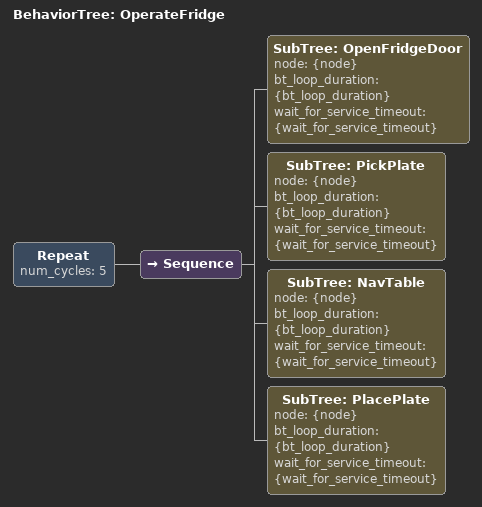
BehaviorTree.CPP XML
<?xml version="1.0" encoding="UTF-8"?>
<root BTCPP_format="4"
      main_tree_to_execute="OperateFridge">
  <include path="./skills/open_fridge_door_w_voice.xml"/>
  <include path="./skills/pick_plate.xml"/>
  <include path="./skills/nav_table.xml"/>
  <include path="./skills/place_plate.xml"/>
  <BehaviorTree ID="OperateFridge">
  <Repeat num_cycles="5">
    <Sequence>
      <SubTree ID="OpenFridgeDoor" node="{node}"
                              bt_loop_duration="{bt_loop_duration}"
                              wait_for_service_timeout="{wait_for_service_timeout}" />
      <SubTree ID="PickPlate" node="{node}"
                              bt_loop_duration="{bt_loop_duration}"
                              wait_for_service_timeout="{wait_for_service_timeout}" />
      <SubTree ID="NavTable" node="{node}"
                              bt_loop_duration="{bt_loop_duration}"
                              wait_for_service_timeout="{wait_for_service_timeout}" />
      <SubTree ID="PlacePlate" node="{node}"
                              bt_loop_duration="{bt_loop_duration}"
                              wait_for_service_timeout="{wait_for_service_timeout}" />
    </Sequence>
   </Repeat>
  </BehaviorTree>
</root>
